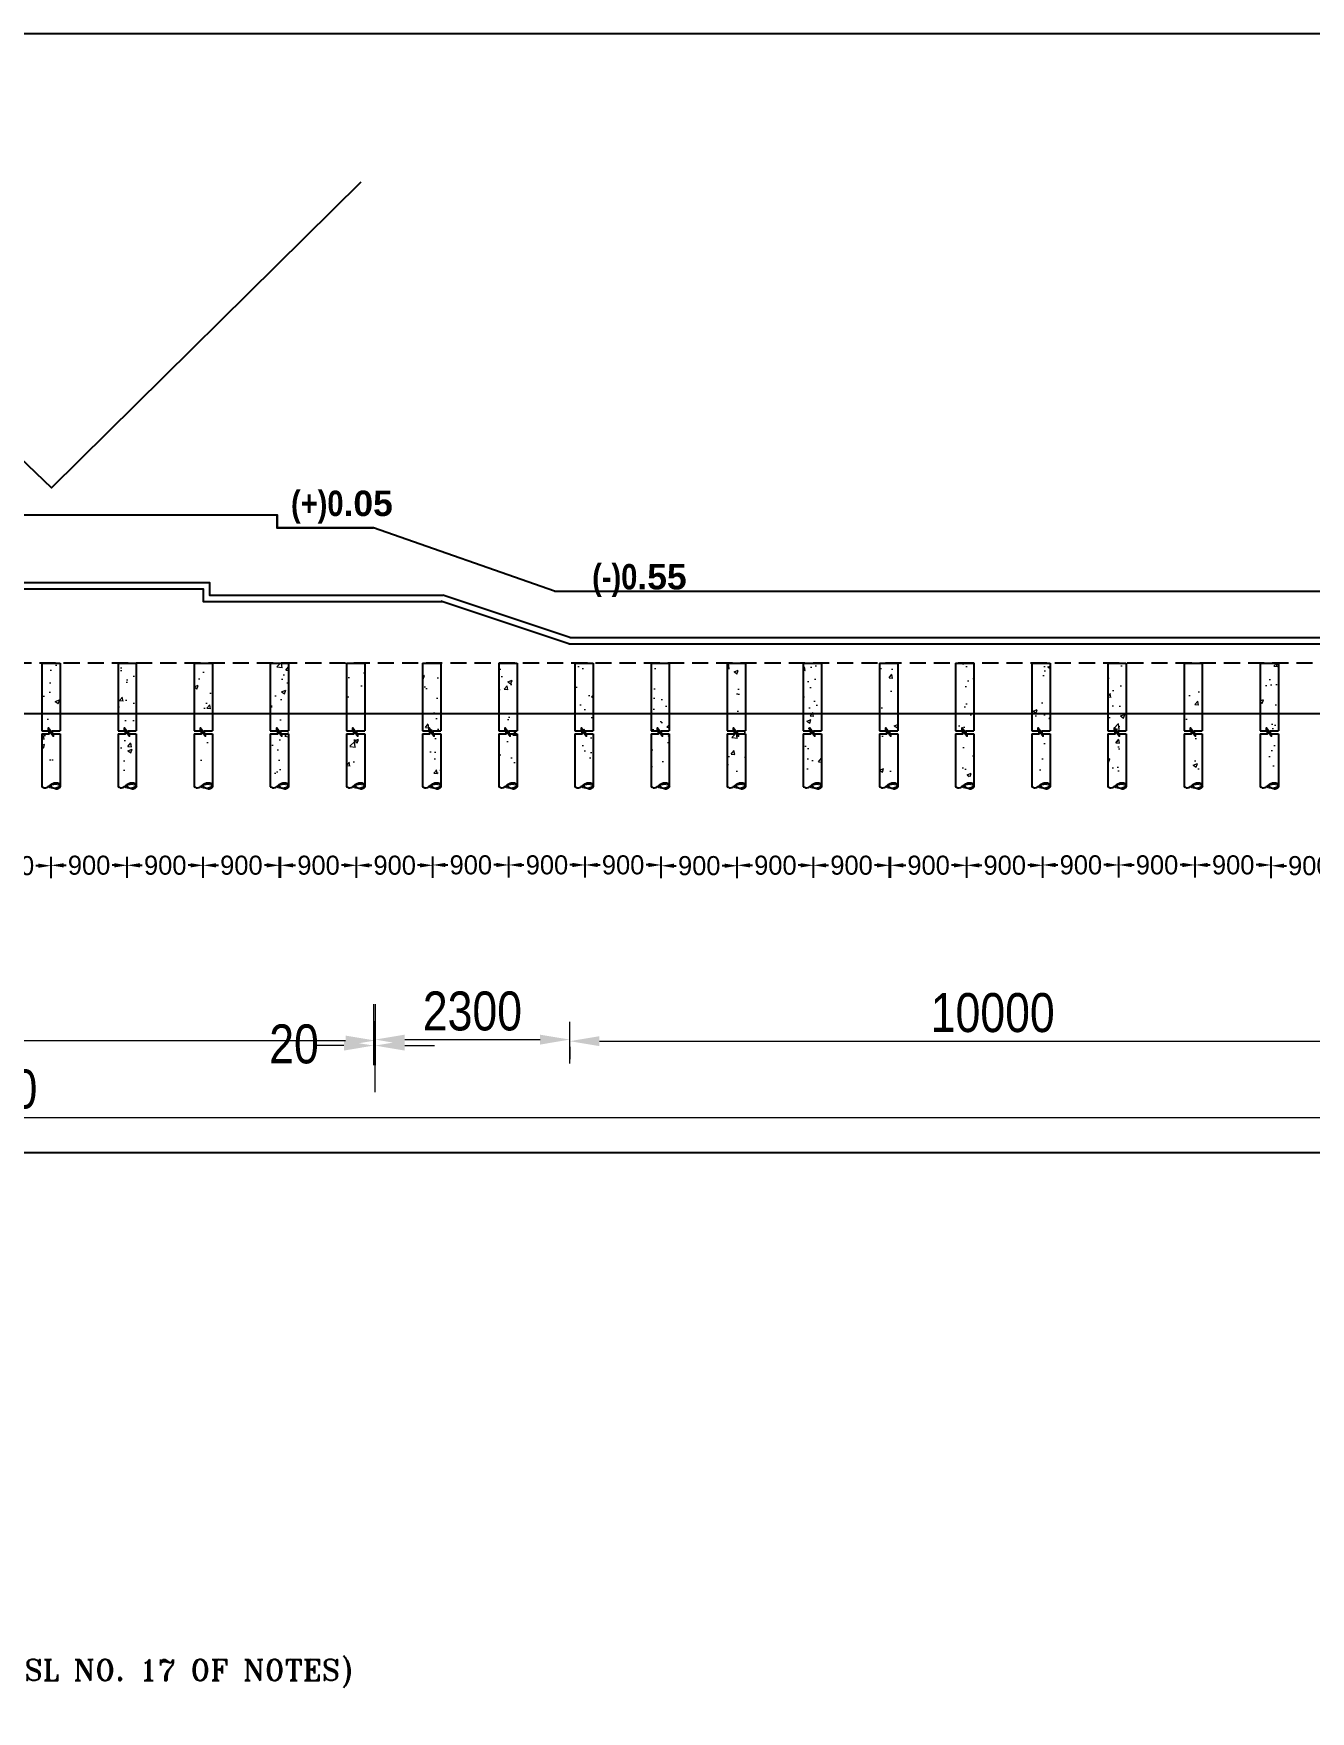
# Model space of a CAD drawing. Extents: x -358915 to 1258323, y -1667244 to -305611.
# Drawn here: x 982038 to 997132, y -1496784 to -1476960 of the extents above; entities that cross this region are included whole.
import ezdxf

# ---------------------------------------------------------------- set-up
doc = ezdxf.new("R2010")
doc.units = 0
doc.header["$LTSCALE"] = 300
doc.header["$MEASUREMENT"] = 0
doc.linetypes.add('DASHED2', pattern=[9.525, 6.35, -3.175])
doc.layers.get('DEFPOINTS').update_dxf_attribs({"linetype": 'CONTINUOUS'})
doc.layers.add('Dim', color=7, linetype='CONTINUOUS', lineweight=9)
doc.layers.add('HATCH', color=252, linetype='CONTINUOUS', lineweight=5)
for name, color, linetype in [('LINE', 7, 'CONTINUOUS'), ('P1', 7, 'CONTINUOUS'), ('TEXT', 10, 'CONTINUOUS')]:
    doc.layers.add(name, color=color, linetype=linetype)
doc.styles.add('BIG', font='ROMANT.SHX')
doc.styles.add('dimText', font='ARIALN.TTF')
doc.styles.add('text', font='ARIALN.TTF', dxfattribs={"height": 1.6})
doc.dimstyles.new('3', dxfattribs={"dimtxt": 225, "dimasz": 350, "dimexe": 100, "dimexo": 25, "dimgap": 9, "dimtad": 0, "dimdec": 0, "dimzin": 0, "dimdsep": 46, "dimtxsty": 'Standard', "dimcen": 0, "dimclrd": 5, "dimclre": 6, "dimclrt": 256, "dimadec": 0, "dimazin": 0, "dimtfac": 1, "dimtdec": 0, "dimtofl": 0, "dimtmove": 2, "dimatfit": 3, "dimfxl": 1, "dimtolj": 1, "dimtzin": 0, "dimarcsym": 0})
doc.dimstyles.new('dim_230', dxfattribs={"dimtxt": 460, "dimasz": 460, "dimexe": 230, "dimexo": 100, "dimgap": 100, "dimtad": 1, "dimdec": 0, "dimzin": 0, "dimdsep": 46, "dimtxsty": 'dimText', "dimcen": 0.09, "dimclrd": 256, "dimclre": 256, "dimclrt": 7, "dimadec": 0, "dimazin": 0, "dimtfac": 1, "dimtdec": 0, "dimtofl": 0, "dimtmove": 0, "dimatfit": 3, "dimfxl": 1, "dimtolj": 1, "dimtzin": 0, "dimlwd": -1, "dimlwe": -1, "dimarcsym": 0})

# ---------------------------------------------------------------- blocks, each defined once
blk = doc.blocks.new('*D1616')
at = {"layer": 'DEFPOINTS', "color": 0, "ltscale": 500, "transparency": 16777216}
for p in [(986056, -1488328), (986076, -1488328), (986076, -1488917)]:
    blk.add_point(p, dxfattribs=at)
at = {"layer": 'Dim', "ltscale": 500, "transparency": 16777216}
for p, q in [((986056, -1488428), (986056, -1489147)), ((986076, -1488428), (986076, -1489147)), ((985706, -1488917), (985356, -1488917)), ((986426, -1488917), (986776, -1488917))]:
    blk.add_line(p, q, dxfattribs=at)
for points in [[(985706, -1488859), (985706, -1488976), (986056, -1488917)], [(986426, -1488859), (986426, -1488976), (986076, -1488917)]]:
    blk.add_solid(points, dxfattribs=at)
at = {"layer": 'Dim', "color": 7, "ltscale": 500, "transparency": 16777216, "insert": (985117, -1488900), "char_height": 460, "attachment_point": 5, "style": 'dimText'}
blk.add_mtext('\\A1;20', dxfattribs=at)
blk = doc.blocks.new('*D1618')
at = {"layer": 'DEFPOINTS', "color": 0, "ltscale": 500, "transparency": 16777216}
for p in [(962526, -1487932), (1000176, -1487932), (1000176, -1489768)]:
    blk.add_point(p, dxfattribs=at)
at = {"layer": 'Dim', "ltscale": 500, "transparency": 16777216}
for p, q in [((962526, -1488032), (962526, -1489998)), ((1000176, -1488032), (1000176, -1489998)), ((962876, -1489768), (999826, -1489768))]:
    blk.add_line(p, q, dxfattribs=at)
for points in [[(962876, -1489710), (962876, -1489826), (962526, -1489768)], [(999826, -1489710), (999826, -1489826), (1000176, -1489768)]]:
    blk.add_solid(points, dxfattribs=at)
at = {"layer": 'Dim', "color": 7, "ltscale": 500, "transparency": 16777216, "insert": (981351, -1489433), "char_height": 460, "attachment_point": 5, "style": 'dimText'}
blk.add_mtext('\\A1;41090', dxfattribs=at)
blk = doc.blocks.new('*D1623')
at = {"layer": 'DEFPOINTS', "color": 0, "ltscale": 500, "transparency": 16777216}
for p in [(986076, -1488857), (976076, -1489273), (986076, -1489568)]:
    blk.add_point(p, dxfattribs=at)
at = {"layer": 'Dim', "ltscale": 500, "transparency": 16777216}
for p, q in [((976076, -1489173), (976076, -1488627)), ((986076, -1489468), (986076, -1488627)), ((976426, -1488857), (985726, -1488857))]:
    blk.add_line(p, q, dxfattribs=at)
for points in [[(976426, -1488799), (976426, -1488916), (976076, -1488857)], [(985726, -1488799), (985726, -1488916), (986076, -1488857)]]:
    blk.add_solid(points, dxfattribs=at)
at = {"layer": 'Dim', "color": 7, "ltscale": 500, "transparency": 16777216, "insert": (981076, -1488522), "char_height": 460, "attachment_point": 5, "style": 'dimText'}
blk.add_mtext('\\A1;10000', dxfattribs=at)
blk = doc.blocks.new('*D1624')
at = {"layer": 'DEFPOINTS', "color": 0, "ltscale": 500, "transparency": 16777216}
for p in [(986076, -1488833), (988376, -1488833), (988376, -1488846)]:
    blk.add_point(p, dxfattribs=at)
at = {"layer": 'Dim', "ltscale": 500, "transparency": 16777216}
for p, q in [((986076, -1488933), (986076, -1489076)), ((986426, -1488846), (988026, -1488846)), ((988376, -1488933), (988376, -1489076))]:
    blk.add_line(p, q, dxfattribs=at)
for points in [[(986426, -1488788), (986426, -1488905), (986076, -1488846)], [(988026, -1488788), (988026, -1488905), (988376, -1488846)]]:
    blk.add_solid(points, dxfattribs=at)
at = {"layer": 'Dim', "color": 7, "ltscale": 500, "transparency": 16777216, "insert": (987226, -1488511), "char_height": 460, "attachment_point": 5, "style": 'dimText'}
blk.add_mtext('\\A1;2300', dxfattribs=at)
blk = doc.blocks.new('*D1625')
at = {"layer": 'DEFPOINTS', "color": 0, "ltscale": 500, "transparency": 16777216}
for p in [(998376, -1488865), (988376, -1489230), (998376, -1489230)]:
    blk.add_point(p, dxfattribs=at)
at = {"layer": 'Dim', "ltscale": 500, "transparency": 16777216}
for p, q in [((988376, -1489130), (988376, -1488635)), ((998376, -1489130), (998376, -1488635)), ((988726, -1488865), (998026, -1488865))]:
    blk.add_line(p, q, dxfattribs=at)
for points in [[(988726, -1488806), (988726, -1488923), (988376, -1488865)], [(998026, -1488806), (998026, -1488923), (998376, -1488865)]]:
    blk.add_solid(points, dxfattribs=at)
at = {"layer": 'Dim', "color": 7, "ltscale": 500, "transparency": 16777216, "insert": (993376, -1488530), "char_height": 460, "attachment_point": 5, "style": 'dimText'}
blk.add_mtext('\\A1;10000', dxfattribs=at)
blk = doc.blocks.new('*D1626')
at = {"layer": 'DEFPOINTS', "color": 0, "ltscale": 0.5, "transparency": 16777216}
for p in [(1000176, -1489335), (962526, -1489614), (1000176, -1490185)]:
    blk.add_point(p, dxfattribs=at)
at = {"layer": 'LINE', "color": 6, "lineweight": -2, "ltscale": 0.5, "transparency": 16777216}
for p, q in [((1000176, -1489360), (1000176, -1490285)), ((962526, -1489639), (962526, -1490285))]:
    blk.add_line(p, q, dxfattribs=at)
at = {"layer": 'LINE', "color": 5, "lineweight": -2, "ltscale": 0.5, "transparency": 16777216}
for p, q in [((962876, -1490185), (980855, -1490185)), ((999826, -1490185), (981848, -1490185))]:
    blk.add_line(p, q, dxfattribs=at)
at = {"layer": 'LINE', "color": 5, "ltscale": 0.5, "transparency": 16777216}
for points in [[(962876, -1490127), (962876, -1490244), (962526, -1490185)], [(999826, -1490127), (999826, -1490244), (1000176, -1490185)]]:
    blk.add_solid(points, dxfattribs=at)
at = {"layer": 'LINE', "ltscale": 0.5, "transparency": 16777216, "insert": (981351, -1490185), "char_height": 225, "attachment_point": 5}
blk.add_mtext('\\A1;37651', dxfattribs=at)
blk = doc.blocks.new('pile-X')
at = {"layer": 'Dim', "ltscale": 50}
h = blk.add_hatch(dxfattribs=at)
h.set_pattern_fill('AR-CONC', color=8, scale=100, style=0)
h.set_pattern_definition([(50, (-3010845.5, 571089.3), (717.26018, -62.75213), [75, -825]), (355, (-3010845.5, 571089.3), (-138.75133, 752.19213), [60, -660]), (100.4514, (-3010785.7, 571084.1), (578.50938, 689.43954), [63.74019, -701.14211]), (46.1842, (-3010845.5, 571289.3), (1067.24105, -165.51901), [112.5, -1237.5]), (96.6356, (-3010756.5, 571275.5), (934.6627, 974.11787), [95.6103, -1051.713]), (351.1842, (-3010845.5, 571289.3), (934.66195, 974.1186), [90, -990]), (21, (-3010745.5, 571239.3), (596.90705, -402.61889), [75, -825]), (326, (-3010745.5, 571239.3), (243.31533, 725.15005), [60, -660]), (71.4514, (-3010695.7, 571205.75), (840.22263, 322.5305), [63.74019, -701.14211]), (37.5, (-3010845.48, 571089.3), (12.159855, 332.893854), [0, -652, 0, -670, 0, -662.5]), (7.5, (-3010845.48, 571089.3), (263.069537, 394.41171), [0, -382, 0, -637, 0, -252.5]), (327.5, (-3011068.48, 571089.3), (533.822436, -22.554872), [0, -250, 0, -780, 0, -1035]), (317.5, (-3011168.48, 571089.3), (583.18617, 100.10498), [0, -325, 0, -518, 0, -735])])
h.paths.add_polyline_path([(-150, -1863), (-44, -1863), (-44, -1814), (22, -1903), (22, -1862), (150, -1862), (150, 0), (-150, 0)])
at = {"layer": 'P1', "ltscale": 50}
for points in [[(-150, 0), (-150, -1112)], [(-150, 0), (150, 0)], [(150, 0), (150, -1112)], [(-150, -1112), (-44, -1112), (-44, -1064), (22, -1152), (22, -1112), (150, -1112)], [(-150, -1161), (-29, -1161), (-29, -1113), (38, -1201), (38, -1161), (150, -1161)], [(-150, -1161), (-150, -2029)], [(150, -1161), (150, -2011)]]:
    blk.add_lwpolyline(points, dxfattribs=at)
blk.add_spline([(-150, -2029), (-115, -2047), (-72, -2042), (-23, -2010), (15, -1981), (67, -1965), (106, -1968), (132, -1982), (144, -1997), (150, -2011), (150, -2024), (123, -2061), (73, -2067), (38, -2051), (10, -2031), (-18, -2023), (-51, -2031)], degree=3, dxfattribs=at)
blk = doc.blocks.new('*D1669')
at = {"layer": 'DEFPOINTS', "color": 0, "transparency": 16777216}
for p in [(984045, -1486787), (983145, -1486960), (984045, -1486960)]:
    blk.add_point(p, dxfattribs=at)
at = {"layer": 'LINE', "color": 6, "lineweight": -2, "transparency": 16777216}
for p, q in [((983145, -1486935), (983145, -1486687)), ((984045, -1486935), (984045, -1486687))]:
    blk.add_line(p, q, dxfattribs=at)
at = {"layer": 'LINE', "color": 5, "lineweight": -2, "transparency": 16777216}
for p, q in [((983295, -1486787), (983324, -1486787)), ((983895, -1486787), (983867, -1486787))]:
    blk.add_line(p, q, dxfattribs=at)
at = {"layer": 'LINE', "color": 5, "transparency": 16777216}
for points in [[(983295, -1486762), (983295, -1486812), (983145, -1486787)], [(983895, -1486762), (983895, -1486812), (984045, -1486787)]]:
    blk.add_solid(points, dxfattribs=at)
at = {"layer": 'LINE', "transparency": 16777216, "insert": (983595, -1486787), "char_height": 225, "attachment_point": 5}
blk.add_mtext('\\A1;900', dxfattribs=at)
blk = doc.blocks.new('*D1670')
at = {"layer": 'DEFPOINTS', "color": 0, "transparency": 16777216}
for p in [(982245, -1486787), (982245, -1486960), (983145, -1486960)]:
    blk.add_point(p, dxfattribs=at)
at = {"layer": 'LINE', "color": 6, "lineweight": -2, "transparency": 16777216}
for p, q in [((982245, -1486935), (982245, -1486687)), ((983145, -1486935), (983145, -1486687))]:
    blk.add_line(p, q, dxfattribs=at)
at = {"layer": 'LINE', "color": 5, "lineweight": -2, "transparency": 16777216}
for p, q in [((982395, -1486787), (982424, -1486787)), ((982995, -1486787), (982967, -1486787))]:
    blk.add_line(p, q, dxfattribs=at)
at = {"layer": 'LINE', "color": 5, "transparency": 16777216}
for points in [[(982395, -1486762), (982395, -1486812), (982245, -1486787)], [(982995, -1486762), (982995, -1486812), (983145, -1486787)]]:
    blk.add_solid(points, dxfattribs=at)
at = {"layer": 'LINE', "transparency": 16777216, "insert": (982695, -1486787), "char_height": 225, "attachment_point": 5}
blk.add_mtext('\\A1;900', dxfattribs=at)
blk = doc.blocks.new('*D1671')
at = {"layer": 'DEFPOINTS', "color": 0, "transparency": 16777216}
for p in [(981345, -1486792), (981345, -1486964), (982245, -1486964)]:
    blk.add_point(p, dxfattribs=at)
at = {"layer": 'LINE', "color": 6, "lineweight": -2, "transparency": 16777216}
for p, q in [((981345, -1486939), (981345, -1486692)), ((982245, -1486939), (982245, -1486692))]:
    blk.add_line(p, q, dxfattribs=at)
at = {"layer": 'LINE', "color": 5, "lineweight": -2, "transparency": 16777216}
for p, q in [((981495, -1486792), (981524, -1486792)), ((982095, -1486792), (982067, -1486792))]:
    blk.add_line(p, q, dxfattribs=at)
at = {"layer": 'LINE', "color": 5, "transparency": 16777216}
for points in [[(981495, -1486767), (981495, -1486817), (981345, -1486792)], [(982095, -1486767), (982095, -1486817), (982245, -1486792)]]:
    blk.add_solid(points, dxfattribs=at)
at = {"layer": 'LINE', "transparency": 16777216, "insert": (981795, -1486792), "char_height": 225, "attachment_point": 5}
blk.add_mtext('\\A1;900', dxfattribs=at)
blk = doc.blocks.new('*D1693')
at = {"layer": 'DEFPOINTS', "color": 0, "transparency": 16777216}
for p in [(992157, -1486787), (991257, -1486960), (992157, -1486960)]:
    blk.add_point(p, dxfattribs=at)
at = {"layer": 'LINE', "color": 6, "lineweight": -2, "transparency": 16777216}
for p, q in [((991257, -1486935), (991257, -1486687)), ((992157, -1486935), (992157, -1486687))]:
    blk.add_line(p, q, dxfattribs=at)
at = {"layer": 'LINE', "color": 5, "lineweight": -2, "transparency": 16777216}
for p, q in [((991407, -1486787), (991435, -1486787)), ((992007, -1486787), (991978, -1486787))]:
    blk.add_line(p, q, dxfattribs=at)
at = {"layer": 'LINE', "color": 5, "transparency": 16777216}
for points in [[(991407, -1486762), (991407, -1486812), (991257, -1486787)], [(992007, -1486762), (992007, -1486812), (992157, -1486787)]]:
    blk.add_solid(points, dxfattribs=at)
at = {"layer": 'LINE', "transparency": 16777216, "insert": (991707, -1486787), "char_height": 225, "attachment_point": 5}
blk.add_mtext('\\A1;900', dxfattribs=at)
blk = doc.blocks.new('*D1694')
at = {"layer": 'DEFPOINTS', "color": 0, "transparency": 16777216}
for p in [(990357, -1486787), (990357, -1486960), (991257, -1486960)]:
    blk.add_point(p, dxfattribs=at)
at = {"layer": 'LINE', "color": 6, "lineweight": -2, "transparency": 16777216}
for p, q in [((990357, -1486935), (990357, -1486687)), ((991257, -1486935), (991257, -1486687))]:
    blk.add_line(p, q, dxfattribs=at)
at = {"layer": 'LINE', "color": 5, "lineweight": -2, "transparency": 16777216}
for p, q in [((990507, -1486787), (990535, -1486787)), ((991107, -1486787), (991078, -1486787))]:
    blk.add_line(p, q, dxfattribs=at)
at = {"layer": 'LINE', "color": 5, "transparency": 16777216}
for points in [[(990507, -1486762), (990507, -1486812), (990357, -1486787)], [(991107, -1486762), (991107, -1486812), (991257, -1486787)]]:
    blk.add_solid(points, dxfattribs=at)
at = {"layer": 'LINE', "transparency": 16777216, "insert": (990807, -1486787), "char_height": 225, "attachment_point": 5}
blk.add_mtext('\\A1;900', dxfattribs=at)
blk = doc.blocks.new('*D1695')
at = {"layer": 'DEFPOINTS', "color": 0, "transparency": 16777216}
for p in [(989457, -1486792), (989457, -1486964), (990357, -1486964)]:
    blk.add_point(p, dxfattribs=at)
at = {"layer": 'LINE', "color": 6, "lineweight": -2, "transparency": 16777216}
for p, q in [((989457, -1486939), (989457, -1486692)), ((990357, -1486939), (990357, -1486692))]:
    blk.add_line(p, q, dxfattribs=at)
at = {"layer": 'LINE', "color": 5, "lineweight": -2, "transparency": 16777216}
for p, q in [((989607, -1486792), (989635, -1486792)), ((990207, -1486792), (990178, -1486792))]:
    blk.add_line(p, q, dxfattribs=at)
at = {"layer": 'LINE', "color": 5, "transparency": 16777216}
for points in [[(989607, -1486767), (989607, -1486817), (989457, -1486792)], [(990207, -1486767), (990207, -1486817), (990357, -1486792)]]:
    blk.add_solid(points, dxfattribs=at)
at = {"layer": 'LINE', "transparency": 16777216, "insert": (989907, -1486792), "char_height": 225, "attachment_point": 5}
blk.add_mtext('\\A1;900', dxfattribs=at)
blk = doc.blocks.new('*D1696')
at = {"layer": 'DEFPOINTS', "color": 0, "transparency": 16777216}
for p in [(988557, -1486783), (988557, -1486956), (989457, -1486956)]:
    blk.add_point(p, dxfattribs=at)
at = {"layer": 'LINE', "color": 6, "lineweight": -2, "transparency": 16777216}
for p, q in [((988557, -1486931), (988557, -1486683)), ((989457, -1486931), (989457, -1486683))]:
    blk.add_line(p, q, dxfattribs=at)
at = {"layer": 'LINE', "color": 5, "lineweight": -2, "transparency": 16777216}
for p, q in [((988707, -1486783), (988735, -1486783)), ((989307, -1486783), (989278, -1486783))]:
    blk.add_line(p, q, dxfattribs=at)
at = {"layer": 'LINE', "color": 5, "transparency": 16777216}
for points in [[(988707, -1486758), (988707, -1486808), (988557, -1486783)], [(989307, -1486758), (989307, -1486808), (989457, -1486783)]]:
    blk.add_solid(points, dxfattribs=at)
at = {"layer": 'LINE', "transparency": 16777216, "insert": (989007, -1486783), "char_height": 225, "attachment_point": 5}
blk.add_mtext('\\A1;900', dxfattribs=at)
blk = doc.blocks.new('*D1697')
at = {"layer": 'DEFPOINTS', "color": 0, "transparency": 16777216}
for p in [(987657, -1486783), (987657, -1486956), (988557, -1486956)]:
    blk.add_point(p, dxfattribs=at)
at = {"layer": 'LINE', "color": 6, "lineweight": -2, "transparency": 16777216}
for p, q in [((987657, -1486931), (987657, -1486683)), ((988557, -1486931), (988557, -1486683))]:
    blk.add_line(p, q, dxfattribs=at)
at = {"layer": 'LINE', "color": 5, "lineweight": -2, "transparency": 16777216}
for p, q in [((987807, -1486783), (987835, -1486783)), ((988407, -1486783), (988378, -1486783))]:
    blk.add_line(p, q, dxfattribs=at)
at = {"layer": 'LINE', "color": 5, "transparency": 16777216}
for points in [[(987807, -1486758), (987807, -1486808), (987657, -1486783)], [(988407, -1486758), (988407, -1486808), (988557, -1486783)]]:
    blk.add_solid(points, dxfattribs=at)
at = {"layer": 'LINE', "transparency": 16777216, "insert": (988107, -1486783), "char_height": 225, "attachment_point": 5}
blk.add_mtext('\\A1;900', dxfattribs=at)
blk = doc.blocks.new('*D1698')
at = {"layer": 'DEFPOINTS', "color": 0, "transparency": 16777216}
for p in [(985857, -1486787), (985857, -1486960), (986757, -1486960)]:
    blk.add_point(p, dxfattribs=at)
at = {"layer": 'LINE', "color": 6, "lineweight": -2, "transparency": 16777216}
for p, q in [((985857, -1486935), (985857, -1486687)), ((986757, -1486935), (986757, -1486687))]:
    blk.add_line(p, q, dxfattribs=at)
at = {"layer": 'LINE', "color": 5, "lineweight": -2, "transparency": 16777216}
for p, q in [((986007, -1486787), (986035, -1486787)), ((986607, -1486787), (986578, -1486787))]:
    blk.add_line(p, q, dxfattribs=at)
at = {"layer": 'LINE', "color": 5, "transparency": 16777216}
for points in [[(986007, -1486762), (986007, -1486812), (985857, -1486787)], [(986607, -1486762), (986607, -1486812), (986757, -1486787)]]:
    blk.add_solid(points, dxfattribs=at)
at = {"layer": 'LINE', "transparency": 16777216, "insert": (986307, -1486787), "char_height": 225, "attachment_point": 5}
blk.add_mtext('\\A1;900', dxfattribs=at)
blk = doc.blocks.new('*D1699')
at = {"layer": 'DEFPOINTS', "color": 0, "transparency": 16777216}
for p in [(986757, -1486783), (986757, -1486956), (987657, -1486956)]:
    blk.add_point(p, dxfattribs=at)
at = {"layer": 'LINE', "color": 6, "lineweight": -2, "transparency": 16777216}
for p, q in [((986757, -1486931), (986757, -1486683)), ((987657, -1486931), (987657, -1486683))]:
    blk.add_line(p, q, dxfattribs=at)
at = {"layer": 'LINE', "color": 5, "lineweight": -2, "transparency": 16777216}
for p, q in [((986907, -1486783), (986935, -1486783)), ((987507, -1486783), (987478, -1486783))]:
    blk.add_line(p, q, dxfattribs=at)
at = {"layer": 'LINE', "color": 5, "transparency": 16777216}
for points in [[(986907, -1486758), (986907, -1486808), (986757, -1486783)], [(987507, -1486758), (987507, -1486808), (987657, -1486783)]]:
    blk.add_solid(points, dxfattribs=at)
at = {"layer": 'LINE', "transparency": 16777216, "insert": (987207, -1486783), "char_height": 225, "attachment_point": 5}
blk.add_mtext('\\A1;900', dxfattribs=at)
blk = doc.blocks.new('*D1700')
at = {"layer": 'DEFPOINTS', "color": 0, "transparency": 16777216}
for p in [(985857, -1486787), (984957, -1486960), (985857, -1486960)]:
    blk.add_point(p, dxfattribs=at)
at = {"layer": 'LINE', "color": 6, "lineweight": -2, "transparency": 16777216}
for p, q in [((984957, -1486935), (984957, -1486687)), ((985857, -1486935), (985857, -1486687))]:
    blk.add_line(p, q, dxfattribs=at)
at = {"layer": 'LINE', "color": 5, "lineweight": -2, "transparency": 16777216}
for p, q in [((985107, -1486787), (985135, -1486787)), ((985707, -1486787), (985678, -1486787))]:
    blk.add_line(p, q, dxfattribs=at)
at = {"layer": 'LINE', "color": 5, "transparency": 16777216}
for points in [[(985107, -1486762), (985107, -1486812), (984957, -1486787)], [(985707, -1486762), (985707, -1486812), (985857, -1486787)]]:
    blk.add_solid(points, dxfattribs=at)
at = {"layer": 'LINE', "transparency": 16777216, "insert": (985407, -1486787), "char_height": 225, "attachment_point": 5}
blk.add_mtext('\\A1;900', dxfattribs=at)
blk = doc.blocks.new('*D1703')
at = {"layer": 'DEFPOINTS', "color": 0, "transparency": 16777216}
for p in [(996668, -1486792), (996668, -1486964), (997568, -1486964)]:
    blk.add_point(p, dxfattribs=at)
at = {"layer": 'LINE', "color": 6, "lineweight": -2, "transparency": 16777216}
for p, q in [((996668, -1486939), (996668, -1486692)), ((997568, -1486939), (997568, -1486692))]:
    blk.add_line(p, q, dxfattribs=at)
at = {"layer": 'LINE', "color": 5, "lineweight": -2, "transparency": 16777216}
for p, q in [((996818, -1486792), (996847, -1486792)), ((997418, -1486792), (997390, -1486792))]:
    blk.add_line(p, q, dxfattribs=at)
at = {"layer": 'LINE', "color": 5, "transparency": 16777216}
for points in [[(996818, -1486767), (996818, -1486817), (996668, -1486792)], [(997418, -1486767), (997418, -1486817), (997568, -1486792)]]:
    blk.add_solid(points, dxfattribs=at)
at = {"layer": 'LINE', "transparency": 16777216, "insert": (997118, -1486792), "char_height": 225, "attachment_point": 5}
blk.add_mtext('\\A1;900', dxfattribs=at)
blk = doc.blocks.new('*D1704')
at = {"layer": 'DEFPOINTS', "color": 0, "transparency": 16777216}
for p in [(995768, -1486783), (995768, -1486956), (996668, -1486956)]:
    blk.add_point(p, dxfattribs=at)
at = {"layer": 'LINE', "color": 6, "lineweight": -2, "transparency": 16777216}
for p, q in [((995768, -1486931), (995768, -1486683)), ((996668, -1486931), (996668, -1486683))]:
    blk.add_line(p, q, dxfattribs=at)
at = {"layer": 'LINE', "color": 5, "lineweight": -2, "transparency": 16777216}
for p, q in [((995918, -1486783), (995947, -1486783)), ((996518, -1486783), (996490, -1486783))]:
    blk.add_line(p, q, dxfattribs=at)
at = {"layer": 'LINE', "color": 5, "transparency": 16777216}
for points in [[(995918, -1486758), (995918, -1486808), (995768, -1486783)], [(996518, -1486758), (996518, -1486808), (996668, -1486783)]]:
    blk.add_solid(points, dxfattribs=at)
at = {"layer": 'LINE', "transparency": 16777216, "insert": (996218, -1486783), "char_height": 225, "attachment_point": 5}
blk.add_mtext('\\A1;900', dxfattribs=at)
blk = doc.blocks.new('*D1705')
at = {"layer": 'DEFPOINTS', "color": 0, "transparency": 16777216}
for p in [(994868, -1486783), (994868, -1486956), (995768, -1486956)]:
    blk.add_point(p, dxfattribs=at)
at = {"layer": 'LINE', "color": 6, "lineweight": -2, "transparency": 16777216}
for p, q in [((994868, -1486931), (994868, -1486683)), ((995768, -1486931), (995768, -1486683))]:
    blk.add_line(p, q, dxfattribs=at)
at = {"layer": 'LINE', "color": 5, "lineweight": -2, "transparency": 16777216}
for p, q in [((995018, -1486783), (995047, -1486783)), ((995618, -1486783), (995590, -1486783))]:
    blk.add_line(p, q, dxfattribs=at)
at = {"layer": 'LINE', "color": 5, "transparency": 16777216}
for points in [[(995018, -1486758), (995018, -1486808), (994868, -1486783)], [(995618, -1486758), (995618, -1486808), (995768, -1486783)]]:
    blk.add_solid(points, dxfattribs=at)
at = {"layer": 'LINE', "transparency": 16777216, "insert": (995318, -1486783), "char_height": 225, "attachment_point": 5}
blk.add_mtext('\\A1;900', dxfattribs=at)
blk = doc.blocks.new('*D1706')
at = {"layer": 'DEFPOINTS', "color": 0, "transparency": 16777216}
for p in [(993068, -1486787), (993068, -1486960), (993968, -1486960)]:
    blk.add_point(p, dxfattribs=at)
at = {"layer": 'LINE', "color": 6, "lineweight": -2, "transparency": 16777216}
for p, q in [((993068, -1486935), (993068, -1486687)), ((993968, -1486935), (993968, -1486687))]:
    blk.add_line(p, q, dxfattribs=at)
at = {"layer": 'LINE', "color": 5, "lineweight": -2, "transparency": 16777216}
for p, q in [((993218, -1486787), (993247, -1486787)), ((993818, -1486787), (993790, -1486787))]:
    blk.add_line(p, q, dxfattribs=at)
at = {"layer": 'LINE', "color": 5, "transparency": 16777216}
for points in [[(993218, -1486762), (993218, -1486812), (993068, -1486787)], [(993818, -1486762), (993818, -1486812), (993968, -1486787)]]:
    blk.add_solid(points, dxfattribs=at)
at = {"layer": 'LINE', "transparency": 16777216, "insert": (993518, -1486787), "char_height": 225, "attachment_point": 5}
blk.add_mtext('\\A1;900', dxfattribs=at)
blk = doc.blocks.new('*D1707')
at = {"layer": 'DEFPOINTS', "color": 0, "transparency": 16777216}
for p in [(993968, -1486783), (993968, -1486956), (994868, -1486956)]:
    blk.add_point(p, dxfattribs=at)
at = {"layer": 'LINE', "color": 6, "lineweight": -2, "transparency": 16777216}
for p, q in [((993968, -1486931), (993968, -1486683)), ((994868, -1486931), (994868, -1486683))]:
    blk.add_line(p, q, dxfattribs=at)
at = {"layer": 'LINE', "color": 5, "lineweight": -2, "transparency": 16777216}
for p, q in [((994118, -1486783), (994147, -1486783)), ((994718, -1486783), (994690, -1486783))]:
    blk.add_line(p, q, dxfattribs=at)
at = {"layer": 'LINE', "color": 5, "transparency": 16777216}
for points in [[(994118, -1486758), (994118, -1486808), (993968, -1486783)], [(994718, -1486758), (994718, -1486808), (994868, -1486783)]]:
    blk.add_solid(points, dxfattribs=at)
at = {"layer": 'LINE', "transparency": 16777216, "insert": (994418, -1486783), "char_height": 225, "attachment_point": 5}
blk.add_mtext('\\A1;900', dxfattribs=at)
blk = doc.blocks.new('*D1708')
at = {"layer": 'DEFPOINTS', "color": 0, "transparency": 16777216}
for p in [(993068, -1486787), (992168, -1486960), (993068, -1486960)]:
    blk.add_point(p, dxfattribs=at)
at = {"layer": 'LINE', "color": 6, "lineweight": -2, "transparency": 16777216}
for p, q in [((992168, -1486935), (992168, -1486687)), ((993068, -1486935), (993068, -1486687))]:
    blk.add_line(p, q, dxfattribs=at)
at = {"layer": 'LINE', "color": 5, "lineweight": -2, "transparency": 16777216}
for p, q in [((992318, -1486787), (992347, -1486787)), ((992918, -1486787), (992890, -1486787))]:
    blk.add_line(p, q, dxfattribs=at)
at = {"layer": 'LINE', "color": 5, "transparency": 16777216}
for points in [[(992318, -1486762), (992318, -1486812), (992168, -1486787)], [(992918, -1486762), (992918, -1486812), (993068, -1486787)]]:
    blk.add_solid(points, dxfattribs=at)
at = {"layer": 'LINE', "transparency": 16777216, "insert": (992618, -1486787), "char_height": 225, "attachment_point": 5}
blk.add_mtext('\\A1;900', dxfattribs=at)
blk = doc.blocks.new('*D1709')
at = {"layer": 'DEFPOINTS', "color": 0, "transparency": 16777216}
for p in [(984945, -1486787), (984045, -1486960), (984945, -1486960)]:
    blk.add_point(p, dxfattribs=at)
at = {"layer": 'LINE', "color": 6, "lineweight": -2, "transparency": 16777216}
for p, q in [((984045, -1486935), (984045, -1486687)), ((984945, -1486935), (984945, -1486687))]:
    blk.add_line(p, q, dxfattribs=at)
at = {"layer": 'LINE', "color": 5, "lineweight": -2, "transparency": 16777216}
for p, q in [((984195, -1486787), (984224, -1486787)), ((984795, -1486787), (984767, -1486787))]:
    blk.add_line(p, q, dxfattribs=at)
at = {"layer": 'LINE', "color": 5, "transparency": 16777216}
for points in [[(984195, -1486762), (984195, -1486812), (984045, -1486787)], [(984795, -1486762), (984795, -1486812), (984945, -1486787)]]:
    blk.add_solid(points, dxfattribs=at)
at = {"layer": 'LINE', "transparency": 16777216, "insert": (984495, -1486787), "char_height": 225, "attachment_point": 5}
blk.add_mtext('\\A1;900', dxfattribs=at)

msp = doc.modelspace()

# ---------------------------------------------------------------- linework, layer by layer
at = {"layer": 'Dim', "ltscale": 500}
for centre, radius, start, end in [((982294.2, -1485989.9), 156.5, 67.92228, 123.22794), ((982269, -1485731.1), 141.5, 244.69047, 306.45975), ((983194.2, -1485989.9), 156.5, 67.92228, 123.22794), ((983169, -1485731.1), 141.5, 244.69047, 306.45975), ((984094.2, -1485989.9), 156.5, 67.92228, 123.22794), ((984069, -1485731.1), 141.5, 244.69047, 306.45975), ((984994.2, -1485989.9), 156.5, 67.92228, 123.22794), ((984969, -1485731.1), 141.5, 244.69047, 306.45975), ((985894.2, -1485989.9), 156.5, 67.92228, 123.22794), ((985869, -1485731.1), 141.5, 244.69047, 306.45975), ((986794.2, -1485989.9), 156.5, 67.92228, 123.22794), ((986769, -1485731.1), 141.5, 244.69047, 306.45975), ((987694.2, -1485989.9), 156.5, 67.92228, 123.22794), ((987669, -1485731.1), 141.5, 244.69047, 306.45975), ((988594.2, -1485989.9), 156.5, 67.92228, 123.22794), ((988569, -1485731.1), 141.5, 244.69047, 306.45975), ((989494.2, -1485989.9), 156.5, 67.92228, 123.22794), ((989469, -1485731.1), 141.5, 244.69047, 306.45975), ((990394.2, -1485989.9), 156.5, 67.92228, 123.22794), ((990369, -1485731.1), 141.5, 244.69047, 306.45975), ((991294.2, -1485989.9), 156.5, 67.92228, 123.22794), ((991269, -1485731.1), 141.5, 244.69047, 306.45975), ((992194.2, -1485989.9), 156.5, 67.92228, 123.22794), ((992169, -1485731.1), 141.5, 244.69047, 306.45975), ((993094.2, -1485989.9), 156.5, 67.92228, 123.22794), ((993069, -1485731.1), 141.5, 244.69047, 306.45975), ((993994.2, -1485989.9), 156.5, 67.92228, 123.22794), ((993969, -1485731.1), 141.5, 244.69047, 306.45975), ((994894.2, -1485989.9), 156.5, 67.92228, 123.22794), ((994869, -1485731.1), 141.5, 244.69047, 306.45975), ((995794.2, -1485989.9), 156.5, 67.92228, 123.22794), ((995769, -1485731.1), 141.5, 244.69047, 306.45975), ((996694.2, -1485989.9), 156.5, 67.92228, 123.22794), ((996669, -1485731.1), 141.5, 244.69047, 306.45975)]:
    msp.add_arc(centre, radius, start, end, dxfattribs=at)
at = {"layer": 'LINE'}
for p, q in [((988194.9, -1483548.5), (986056.4, -1482797.8)), ((986056.4, -1483596.9), (986876.4, -1483596.9)), ((988376.4, -1484096.9), (986876.4, -1483596.9)), ((988194.9, -1483548.5), (999626.4, -1483548.5)), ((986056.4, -1483671.9), (986876.4, -1483671.9)), ((988364.2, -1484171.9), (986852.6, -1483668)), ((988364.2, -1484171.9), (998195.3, -1484171.9)), ((988376.4, -1484096.9), (998226.4, -1484096.9)), ((1000688.3, -1484996.9), (961387.5, -1484996.9))]:
    msp.add_line(p, q, dxfattribs=at)
at = {"layer": 'LINE', "linetype": 'DASHED2', "ltscale": 0.1}
msp.add_line((1001157.6, -1484396.9), (960787.5, -1484396.9), dxfattribs=at)
at = {"layer": 'LINE'}
msp.add_lwpolyline([(1012591.2, -1520104), (951579.2, -1520104), (951579.2, -1476959.8), (1012591.2, -1476959.8)], close=True, dxfattribs=at)
at = {"layer": 'LINE', "color": 3, "ltscale": 0.5}
msp.add_lwpolyline([(981394.4, -1481510.5), (982249.5, -1482326.9), (985910.8, -1478710.4)], dxfattribs=at)
at = {"layer": 'LINE'}
for points in [[(975591.3, -1482646.9), (984916.4, -1482646.9), (984916.4, -1482796.9), (986056.4, -1482796.9)], [(975591.3, -1482647.8), (984915.5, -1482647.8), (984915.5, -1482797.8), (986056.4, -1482797.8)], [(976096.3, -1483446.9), (984116.4, -1483446.9), (984116.4, -1483596.9), (986056.4, -1483596.9)], [(976096.3, -1483521.9), (984041.4, -1483521.9), (984041.4, -1483671.9), (986056.4, -1483671.9)]]:
    msp.add_lwpolyline(points, dxfattribs=at)

# ---------------------------------------------------------------- block references
at = {"layer": 'HATCH', "color": 5, "xscale": 0.7199999999720603, "yscale": 0.7199999999720603, "zscale": 0.7200000000000001}
for p in [(982245.1, -1484396.9), (983145.1, -1484396.9), (984045.1, -1484396.9), (984945.1, -1484396.9), (985845.1, -1484396.9), (986745.1, -1484396.9), (987645.1, -1484396.9), (988545.1, -1484396.9), (989445.1, -1484396.9), (990345.1, -1484396.9), (991245.1, -1484396.9), (992145.1, -1484396.9), (993045.1, -1484396.9), (993945.1, -1484396.9), (994845.1, -1484396.9), (995745.1, -1484396.9), (996645.1, -1484396.9)]:
    msp.add_blockref('pile-X', p, dxfattribs=at)

# ---------------------------------------------------------------- texts
at = {"layer": 'LINE', "insert": (983859.4, -1496503.5, 0), "char_height": 250, "width": 11058.005, "attachment_point": 8, "style": 'BIG'}
msp.add_mtext('\\pxql;{\\C7;BACK FILLING (SEE SL NO. 17 OF NOTES)}', dxfattribs=at)
at = {"layer": 'TEXT', "color": 2, "char_height": 300, "width": 2203.973, "attachment_point": 3, "style": 'text'}
for s, insert in [('{\\fArial Narrow|b1|i0|c0|p34;\\C6;(+)0\\fArial|b1|i0|c0|p34;.05}', (986284.8, -1482360.2, 0)), ('{\\fArial Narrow|b1|i0|c0|p34;\\C6;(-)0\\fArial|b1|i0|c0|p34;.55}', (989758.1, -1483227.5, 0))]:
    msp.add_mtext(s, dxfattribs=dict(at, insert=insert))

# ---------------------------------------------------------------- dimensions: what is measured, and where the dimension line sits
at = {"layer": 'Dim', "ltscale": 500}
dim = msp.add_linear_dim(base=(1000176.4, -1489768.1), p1=(962525.9, -1487931.5), p2=(1000176.4, -1487931.5), text='41090', dimstyle='dim_230', override={"dimasz": 350, "dimsah": 1, "dimtmove": 2}, dxfattribs=at)
dim.commit()
dim.dimension.update_dxf_attribs({"geometry": '*D1618', "text_midpoint": (981351.1, -1489433.2)})
for base, p1, p2, picture, middle in [((986076.4, -1488857.3), (976076.3, -1489273.2), (986076.4, -1489568.3), '*D1623', (981076.3, -1488522.4)), ((988376.4, -1488846.3), (986076.4, -1488832.8), (988376.4, -1488832.8), '*D1624', (987226.4, -1488511.5)), ((998376.4, -1488864.6), (988376.4, -1489229.6), (998376.4, -1489229.6), '*D1625', (993376.4, -1488529.8))]:
    dim = msp.add_linear_dim(base=base, p1=p1, p2=p2, dimstyle='dim_230', override={"dimasz": 350, "dimsah": 1, "dimtmove": 2}, dxfattribs=at)
    dim.commit()
    dim.dimension.update_dxf_attribs({"geometry": picture, "text_midpoint": middle})
dim = msp.add_linear_dim(base=(986076.4, -1488917.3), p1=(986056.4, -1488327.6), p2=(986076.4, -1488327.6), dimstyle='dim_230', override={"dimasz": 350, "dimsah": 1, "dimtmove": 2}, dxfattribs=at)
dim.commit()
dim.dimension.update_dxf_attribs({"geometry": '*D1616', "text_midpoint": (985116.9, -1488899.8), "dimtype": 160})
at = {"layer": 'LINE'}
for base, p1, p2, picture, middle in [((981345.1, -1486791.5), (982245.1, -1486964.3), (981345.1, -1486964.3), '*D1671', (981795.1, -1486791.5)), ((982245.1, -1486787.2), (983145.1, -1486960), (982245.1, -1486960), '*D1670', (982695.1, -1486787.2)), ((985856.6, -1486787.2), (986756.6, -1486960), (985856.6, -1486960), '*D1698', (986306.6, -1486787.2)), ((986756.6, -1486783), (987656.6, -1486955.7), (986756.6, -1486955.7), '*D1699', (987206.6, -1486783)), ((987656.6, -1486783), (988556.6, -1486955.7), (987656.6, -1486955.7), '*D1697', (988106.6, -1486783)), ((988556.6, -1486783), (989456.6, -1486955.7), (988556.6, -1486955.7), '*D1696', (989006.6, -1486783)), ((989456.6, -1486791.5), (990356.6, -1486964.3), (989456.6, -1486964.3), '*D1695', (989906.6, -1486791.5)), ((990356.6, -1486787.2), (991256.6, -1486960), (990356.6, -1486960), '*D1694', (990806.6, -1486787.2)), ((993068.3, -1486787.2), (993968.3, -1486960), (993068.3, -1486960), '*D1706', (993518.3, -1486787.2)), ((993968.3, -1486783), (994868.3, -1486955.7), (993968.3, -1486955.7), '*D1707', (994418.3, -1486783)), ((994868.3, -1486783), (995768.3, -1486955.7), (994868.3, -1486955.7), '*D1705', (995318.3, -1486783)), ((995768.3, -1486783), (996668.3, -1486955.7), (995768.3, -1486955.7), '*D1704', (996218.3, -1486783)), ((996668.3, -1486791.5), (997568.3, -1486964.3), (996668.3, -1486964.3), '*D1703', (997118.3, -1486791.5))]:
    dim = msp.add_linear_dim(base=base, p1=p1, p2=p2, angle=180, dimstyle='3', override={"dimasz": 150, "dimfxl": 700}, dxfattribs=at)
    dim.commit()
    dim.dimension.update_dxf_attribs({"geometry": picture, "text_midpoint": middle})
for base, p1, p2, picture, middle in [((984045.1, -1486787.2), (983145.1, -1486960), (984045.1, -1486960), '*D1669', (983595.1, -1486787.2)), ((984945.1, -1486787.2), (984045.1, -1486960), (984945.1, -1486960), '*D1709', (984495.1, -1486787.2)), ((985856.6, -1486787.2), (984956.6, -1486960), (985856.6, -1486960), '*D1700', (985406.6, -1486787.2)), ((992156.6, -1486787.2), (991256.6, -1486960), (992156.6, -1486960), '*D1693', (991706.6, -1486787.2)), ((993068.3, -1486787.2), (992168.3, -1486960), (993068.3, -1486960), '*D1708', (992618.3, -1486787.2))]:
    dim = msp.add_linear_dim(base=base, p1=p1, p2=p2, dimstyle='3', override={"dimasz": 150, "dimfxl": 700}, dxfattribs=at)
    dim.commit()
    dim.dimension.update_dxf_attribs({"geometry": picture, "text_midpoint": middle})
at = {"layer": 'LINE', "color": 3, "ltscale": 0.5}
dim = msp.add_linear_dim(base=(1000176.3591, -1490185.3561), p1=(962525.8559, -1489614.289), p2=(1000176.3591, -1489335.3146), dimstyle='3', override={"dimfxl": 700}, dxfattribs=at)
dim.commit()
dim.dimension.update_dxf_attribs({"geometry": '*D1626', "text_midpoint": (981351.1075, -1490185.3561)})

doc.saveas('drawing.dxf')
